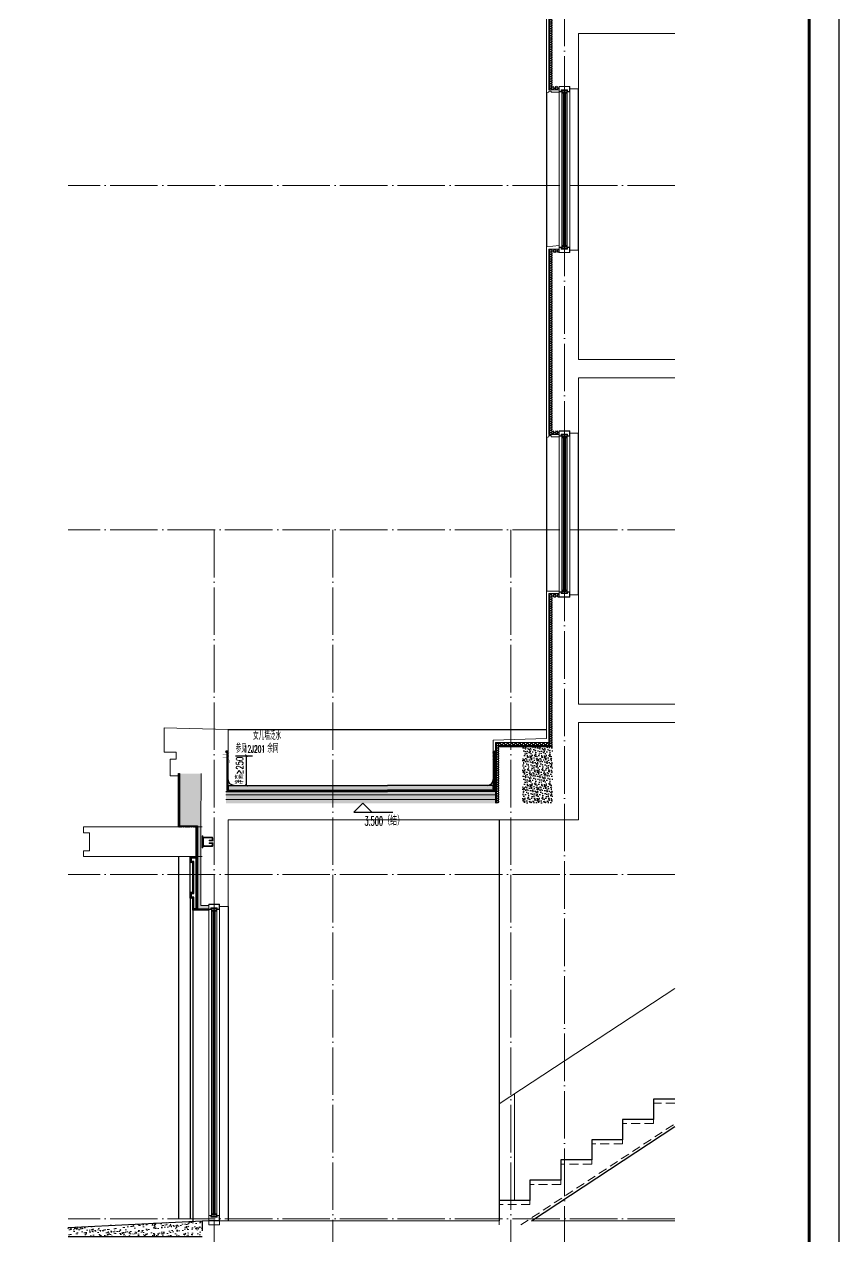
# Model space of a CAD drawing. Extents: x -518115 to 389031, y -231062 to 1628073.
# Drawn here: x 253822 to 260680, y -216555 to -206348 of the extents above; entities that cross this region are included whole.
import ezdxf
from ezdxf.xclip import XClip

# ---------------------------------------------------------------- set-up
doc = ezdxf.new("R2010")
doc.units = 0
doc.header["$LTSCALE"] = 1000
doc.header["$MEASUREMENT"] = 0
doc.header["$XCLIPFRAME"] = 0
for name, pattern in [('DASH', [0.35, 0.25, -0.1]), ('DOTE', [2.42, 2, -0.2, 0.02, -0.2]), ('HIDDEN', [0.375, 0.25, -0.125])]:
    doc.linetypes.add(name, pattern=pattern)
for name, color, linetype in [('3-剖面填充（细）', 250, 'Continuous'), ('3-屋面构造层', 157, 'Continuous'), ('DIM_ELEV', 3, 'Continuous'), ('DIM_IDEN', 67, 'Continuous'), ('PUB_TEXT', 4, 'Continuous'), ('SURFACE', 6, 'Continuous'), ('图框', 140, 'Continuous'), ('看线', 251, 'Continuous'), ('立面', 73, 'Continuous'), ('立面-看线', 251, 'Continuous')]:
    doc.layers.add(name, color=color, linetype=linetype)
for name, color, linetype, lineweight in [('DOTE', 19, 'DOTE', 9), ('PUB_HATCH', 8, 'Continuous', 9), ('S_WINDOW', 144, 'Continuous', 15), ('STAIR', 2, 'Continuous', 18), ('WALL', 9, 'Continuous', 40), ('内粉刷', 37, 'Continuous', 9), ('填充', 251, 'Continuous', 5), ('栏杆', 163, 'Continuous', 5), ('立面-普通轮廓', 7, 'Continuous', 18), ('立面-栏杆', 105, 'Continuous', 15), ('细细', 250, 'Continuous', 0)]:
    doc.layers.add(name, color=color, linetype=linetype, lineweight=lineweight)
doc.layers.add('yichutu', color=7, linetype='Continuous', true_color=0xffffff, plot=False)
doc.styles.add('_TCH_DIM', font='SIMPLEX.shx', dxfattribs={"width": 0.7, "bigfont": 'GBCBIG.shx'})
doc.styles.add('_TCH_DIM_T3', font='SIMPLEX.shx', dxfattribs={"width": 0.494118, "bigfont": 'GBCBIG.shx'})
doc.dimstyles.new('_TCH_ARCH&&20', dxfattribs={"dimtxt": 59.5, "dimasz": 20, "dimexe": 50, "dimexo": 60, "dimgap": 25.25, "dimtad": 1, "dimdec": 0, "dimzin": 0, "dimdsep": 46, "dimtxsty": '_TCH_DIM_T3', "dimblk": 'ARCHTICK', "dimcen": 0.09, "dimclrt": 7, "dimazin": 2, "dimtfac": 1, "dimtdec": 0, "dimtix": 1, "dimtmove": 2, "dimatfit": 3, "dimfxl": 1, "dimtolj": 1, "dimtzin": 0, "dimarcsym": 0})
pattern_1 = [(315, (-749044.146, -743268.739), (-1.767766953, -1.767766953), []), (315, (-749042.9675, -743268.739), (-1.767766953, -1.767766953), [])]
pattern_2 = [(315, (-749044.1448, -745972.1746), (-1.767766953, -1.767766953), []), (315, (-749042.9663, -745972.1746), (-1.767766953, -1.767766953), [])]
pattern_3 = [(315, (-218910.2607, -140541.0897), (-1.767766953, -1.767766953), []), (315, (-218909.0822, -140541.0897), (-1.767766953, -1.767766953), [])]
pattern_4 = [(315, (-218910.2607, -141979.3279), (-1.767766953, -1.767766953), []), (315, (-218909.0822, -141979.3279), (-1.767766953, -1.767766953), [])]

# ---------------------------------------------------------------- blocks, each defined once
blk = doc.blocks.new('GFDDDDRG')
at = {"layer": '图框'}
blk.add_lwpolyline([(923310, -107437), (923310, -159999), (893610, -159999), (893610, -107437)], close=True, dxfattribs=at)
blk.add_lwpolyline([(923310, -107437), (923310, -159999), (893610, -159999), (893610, -107437)], close=True, dxfattribs=at)
at = {"layer": '图框', "const_width": 50}
blk.add_lwpolyline([(894110, -159499), (922810, -159499), (922810, -108687), (894110, -108687)], close=True, dxfattribs=at)
blk = doc.blocks.new('yct-1051-594-26275-14850-25-1002.0')
at = {"layer": 'yichutu', "color": 7, "true_color": 0xffffff}
blk.add_lwpolyline([(0, 0), (0, 14850), (26275, 14850), (26275, 0)], close=True, dxfattribs=at)
blk = doc.blocks.new('A$C657A2A31')
at = {"layer": '栏杆', "color": 5}
for p, q in [((0, 0), (6, 0)), ((0, -100), (0, 0)), ((6, 0), (6, -100)), ((6, -100), (0, -100)), ((84, -10), (12, -10)), ((12, -22), (12, -78)), ((84, -90), (12, -90)), ((77, -16), (18, -16)), ((77, -84), (18, -84)), ((60, -36), (60, -42)), ((80, -36), (60, -36)), ((87, -42), (60, -42)), ((60, -59), (60, -65)), ((87, -59), (60, -59)), ((80, -65), (60, -65)), ((83, -33), (83, -22)), ((83, -68), (83, -78)), ((90, -16), (90, -39)), ((90, -84), (90, -62))]:
    blk.add_line(p, q, dxfattribs=at)
for centre, radius, start, end in [((12, -16), 6, 90, 180), ((12, -84), 6, 180, 270), ((18, -22), 6, 90, 180), ((18, -78), 6, 180, 270), ((77, -22), 6, 0, 90), ((77, -78), 6, 270, 0), ((80, -33), 3, 270, 0), ((80, -68), 3, 0, 90), ((84, -16), 6, 0, 90), ((84, -84), 6, 270, 0), ((87, -39), 3, 270, 0), ((87, -62), 3, 0, 90)]:
    blk.add_arc(centre, radius, start, end, dxfattribs=at)
blk = doc.blocks.new('zrszerf')
at = {"layer": '细细'}
h = blk.add_hatch(dxfattribs=at)
h.set_pattern_fill('金属', color=256, style=0)
h.set_pattern_definition(pattern_3)
h.paths.add_polyline_path([(257695, 608543), (257715, 608543), (257715, 608557), (257765, 608557), (257765, 608543), (257785, 608543), (257785, 608588), (257695, 608588)])
h.paths.add_polyline_path([(257713, 608559), (257713, 608545), (257697, 608545), (257697, 608586), (257783, 608586), (257783, 608545), (257767, 608545), (257767, 608559)], flags=16)
h = blk.add_hatch(dxfattribs=at)
h.set_pattern_fill('金属', color=256, style=0)
h.set_pattern_definition(pattern_3)
h.paths.add_polyline_path([(257762, 608555), (257762, 608530), (257750, 608530), (257750, 608540), (257729, 608540), (257729, 608530), (257717, 608530), (257717, 608555)])
h.paths.add_polyline_path([(257719, 608553), (257719, 608532), (257727, 608532), (257727, 608542), (257752, 608542), (257752, 608532), (257760, 608532), (257760, 608553)], flags=16)
h = blk.add_hatch(color=256, dxfattribs=at)
edge = h.paths.add_edge_path()
edge.add_line((257735, 608540), (257735, 608528))
edge.add_arc((257740, 608520), 9.44, 61.5175, 118.4825, ccw=False)
edge.add_line((257744, 608528), (257744, 608540))
edge.add_arc((257740, 608548), 9.44, 241.5175, 298.4825, ccw=False)
h = blk.add_hatch(dxfattribs=at)
h.set_pattern_fill('金属', color=256, style=0)
h.set_pattern_definition(pattern_4)
h.paths.add_polyline_path([(257695, 607233), (257715, 607233), (257715, 607220), (257765, 607220), (257765, 607233), (257785, 607233), (257785, 607188), (257695, 607188)])
h.paths.add_polyline_path([(257713, 607218), (257713, 607231), (257697, 607231), (257697, 607190), (257783, 607190), (257783, 607231), (257767, 607231), (257767, 607218)], flags=16)
h = blk.add_hatch(dxfattribs=at)
h.set_pattern_fill('金属', color=256, style=0)
h.set_pattern_definition(pattern_4)
h.paths.add_polyline_path([(257762, 607222), (257762, 607247), (257750, 607247), (257750, 607237), (257729, 607237), (257729, 607247), (257717, 607247), (257717, 607222)])
h.paths.add_polyline_path([(257719, 607224), (257719, 607245), (257727, 607245), (257727, 607235), (257752, 607235), (257752, 607245), (257760, 607245), (257760, 607224)], flags=16)
h = blk.add_hatch(color=256, dxfattribs=at)
edge = h.paths.add_edge_path()
edge.add_line((257735, 607237), (257735, 607249))
edge.add_arc((257740, 607257), 9.44, 241.5175, 298.4825)
edge.add_line((257744, 607249), (257744, 607237))
edge.add_arc((257740, 607229), 9.44, 61.5175, 118.4825)
at = {"layer": 'S_WINDOW'}
for p, q in [((257695, 607233), (257695, 608543)), ((257717, 607247), (257717, 608530)), ((257762, 607247), (257762, 608530)), ((257785, 607233), (257785, 608543))]:
    blk.add_line(p, q, dxfattribs=at)
for points in [[(257785, 608588), (257785, 608543), (257765, 608543), (257765, 608557), (257715, 608557), (257715, 608543), (257695, 608543), (257695, 608588)], [(257783, 608586), (257783, 608545), (257767, 608545), (257767, 608559), (257713, 608559), (257713, 608545), (257697, 608545), (257697, 608586)], [(257762, 608555), (257762, 608530), (257750, 608530), (257750, 608540), (257729, 608540), (257729, 608530), (257717, 608530), (257717, 608555)], [(257760, 608553), (257760, 608532), (257752, 608532), (257752, 608542), (257727, 608542), (257727, 608532), (257719, 608532), (257719, 608553)], [(257785, 607188), (257785, 607233), (257765, 607233), (257765, 607220), (257715, 607220), (257715, 607233), (257695, 607233), (257695, 607188)], [(257783, 607190), (257783, 607231), (257767, 607231), (257767, 607218), (257713, 607218), (257713, 607231), (257697, 607231), (257697, 607190)], [(257762, 607222), (257762, 607247), (257750, 607247), (257750, 607237), (257729, 607237), (257729, 607247), (257717, 607247), (257717, 607222)], [(257760, 607224), (257760, 607245), (257752, 607245), (257752, 607235), (257727, 607235), (257727, 607245), (257719, 607245), (257719, 607224)]]:
    blk.add_lwpolyline(points, close=True, dxfattribs=at)
at = {"layer": '细细'}
for points in [[(257729, 608530), (257729, 607247)], [(257735, 607249), (257735, 608540)], [(257744, 607249), (257744, 608540)], [(257750, 608530), (257750, 607247)]]:
    blk.add_lwpolyline(points, dxfattribs=at)
for points in [[(257735, 608540), (257735, 608528, -0.253805), (257744, 608528), (257744, 608540, -0.253805)], [(257735, 607237), (257735, 607249, 0.253805), (257744, 607249), (257744, 607237, 0.253805)]]:
    blk.add_lwpolyline(points, format="xyb", close=True, dxfattribs=at)
blk = doc.blocks.new('FGHFG4334GDFGDFFGGGGGGDFG4G')
at = {"layer": 'SURFACE', "const_width": 2.25}
for points in [[(47, 0), (0, 0)], [(47, -28), (0, -28)]]:
    blk.add_lwpolyline(points, dxfattribs=at)
at = {"layer": 'SURFACE', "const_width": 1.5}
blk.add_lwpolyline([(47, 17, -1), (47, 5), (47, -7, -1), (47, -19), (47, -37), (53, -48), (53, -73)], format="xyb", dxfattribs=at)
blk = doc.blocks.new('FGDGDGD')
at = {"layer": '3-屋面构造层'}
h = blk.add_hatch(dxfattribs=at)
h.set_pattern_fill('隔热材料01', color=256, scale=7.692308, style=0)
h.set_pattern_definition([(270, (9.5186, 433.228), (3.846153863, -7e-16), [0.385980771, -3.460173092]), (270, (6.637, 433.228), (3.846153863, -7e-16), [0.385980771, -3.460173092]), (90, (8.5996, 430.618), (-3.846153863, 2e-16), [0.385980771, -3.460173092]), (90, (7.556, 430.618), (-3.846153863, 2e-16), [0.385980771, -3.460173092]), (180, (10.002, 430), (-5e-16, -3.846153863), [3.848019248, 0.001865385]), (135, (8.9282, 430.193), (2e-16, 3.846144175), [0.328307694, -5.110980792]), (116.56505, (12.5422, 430.4251), (8.6793e-06, 3.8461487416), [0.215769232, -8.384500037]), (116.56505, (8.696, 430.4251), (8.6793e-06, 3.8461487416), [0.215769232, -8.384500037]), (153.43495, (13.1603, 430), (-8.679e-06, 3.846148742), [0.431538463, -8.168730805]), (153.43495, (9.3142, 430), (-8.679e-06, 3.846148742), [0.431538463, -8.168730805]), (63.43495, (12.4457, 431.0041), (-8.6793e-06, 3.8461487416), [2.054923086, -6.545346183]), (63.43495, (8.5996, 431.0041), (-8.6793e-06, 3.8461487416), [2.054923086, -6.545346183]), (116.56505, (13.3647, 433.228), (8.6793e-06, 3.8461487416), [0.215769232, -8.384500037]), (116.56505, (9.5186, 433.228), (8.6793e-06, 3.8461487416), [0.215769232, -8.384500037]), (135, (9.422, 433.421), (2e-16, 3.846144175), [0.328307694, -5.110980792]), (153.43495, (13.036, 433.6532), (-8.679e-06, 3.846148742), [0.431538463, -8.168730805]), (153.43495, (9.19, 433.6532), (-8.679e-06, 3.846148742), [0.431538463, -8.168730805]), (45, (6.7336, 433.421), (2e-16, 3.846144175), [0.328307694, -5.110980792]), (63.43495, (10.4833, 433.228), (-8.6793e-06, 3.8461487416), [0.215769232, -8.384500037]), (63.43495, (6.6371, 433.228), (-8.6793e-06, 3.8461487416), [0.215769232, -8.384500037]), (26.56505, (10.812, 433.6532), (8.679e-06, 3.846148742), [0.431538463, -8.168730805]), (26.56505, (6.9658, 433.6532), (8.679e-06, 3.846148742), [0.431538463, -8.168730805]), (116.56505, (11.4023, 431.0041), (8.6793e-06, 3.8461487416), [2.054923086, -6.545346183]), (116.56505, (7.5561, 431.0041), (8.6793e-06, 3.8461487416), [2.054923086, -6.545346183]), (45, (7.2275, 430.193), (2e-16, 3.846144175), [0.328307694, -5.110980792]), (63.43495, (11.3058, 430.4251), (-8.6793e-06, 3.8461487416), [0.215769232, -8.384500037]), (63.43495, (7.4596, 430.4251), (-8.6793e-06, 3.8461487416), [0.215769232, -8.384500037]), (26.56505, (10.6877, 430), (8.679e-06, 3.846148742), [0.431538463, -8.168730805]), (26.56505, (6.8415, 430), (8.679e-06, 3.846148742), [0.431538463, -8.168730805])])
edge = h.paths.add_edge_path()
edge.add_arc((682181, 585366), 9.23, 450, 540, ccw=False)
edge.add_line((682181, 585375), (682192, 585375))
edge.add_line((682192, 585375), (682192, 585366))
edge.add_line((682192, 585366), (682172, 585366))
h = blk.add_hatch(dxfattribs=at)
h.set_pattern_fill('混凝土', color=256, scale=5, angle=-1.1458, style=0)
h.set_pattern_definition([(48.854237, (-82751.966, -43707.863), (35.7930991, -3.8540962), [3.75, -41.25]), (353.854237, (-82751.966, -43707.863), (-6.1841378, 37.7408106), [3, -33]), (99.305637, (-82748.983, -43708.185), (29.6089874, 33.886691), [3.1870095, -35.0571056]), (45.038437, (-82751.766, -43697.865), (53.1858973, -9.3413237), [5.625, -61.875]), (95.489837, (-82747.334, -43698.644), (47.6977146, 47.7616795), [4.7805144, -52.58565]), (350.038437, (-82751.766, -43697.865), (47.6976773, 47.7617167), [4.5, -49.5]), (19.854237, (-82746.817, -43700.465), (29.4368469, -20.7237073), [3.75, -41.25]), (324.854237, (-82746.817, -43700.465), (12.8883392, 36.0069862), [3, -33]), (70.305637, (-82744.364, -43702.192), (42.3251977, 15.2832459), [3.1870095, -35.0571056]), (36.3542372, (-82751.966, -43707.863), (0.9406985, 16.62920733), [0, -32.6, 0, -33.5, 0, -33.125]), (6.3542372, (-82751.966, -43707.863), (13.54517982, 19.45362572), [0, -19.1, 0, -31.85, 0, -12.625]), (326.3542372, (-82763.114, -43707.64), (26.66323482, -1.66123381), [0, -12.5, 0, -39, 0, -51.75]), (316.3542372, (-82768.113, -43707.54), (29.2535633, 4.4211788), [0, -16.25, 0, -25.9, 0, -36.75])])
h.paths.add_polyline_path([(674875, 585046), (674875, 585086), (682172, 585086), (682172, 585046)])
h = blk.add_hatch(dxfattribs=at)
h.set_pattern_fill('隔热材料03', color=256, scale=12.5, style=0)
h.set_pattern_definition([(113.578, (-500407.8114, 374696.8656), (-0.0086926214, 6.2699620763), [1.075, -0.5693125, 2.8375, -0.5693125, 1.075, -0.6825]), (66.42, (-500406.1744, 374696.8656), (2.727787851, 6.0425e-05), [1.075, -0.5693125, 2.840375, -0.5693125, 1.075, -0.6825]), (180, (-500406.1744, 374696.8656), (0, 6.25), [1.636625, -1.0910625]), (180, (-500407.538, 374702.4906), (0, 6.25), [1.636625, -1.0910625]), (90, (-500405.7427, 374697.8548), (2.72775, 2e-16), [0.52175, -5.72825]), (90, (-500407.1066, 374700.9798), (2.72775, 2e-16), [0.52175, -5.72825]), (90, (-500408.2427, 374697.8548), (2.72775, 2e-16), [0.52175, -5.72825]), (90, (-500409.6066, 374700.9798), (2.72775, 2e-16), [0.52175, -5.72825])])
edge = h.paths.add_edge_path()
edge.add_line((682178, 585086), (682178, 585050))
edge.add_arc((682172, 585050), 6.25, 270, 360, ccw=False)
edge.add_line((682172, 585044), (682172, 585086))
edge.add_line((682172, 585086), (682178, 585086))
h = blk.add_hatch(dxfattribs=at)
h.set_pattern_fill('焦渣矿渣', color=256, scale=4, angle=-1.1458, style=0)
h.set_pattern_definition([(358.8542372, (-82751.966, -43697.863), (8.27546507, 13.69326162), [1.6, -14.4]), (298.8542372, (-82751.966, -43697.863), (15.99644496, -0.32013217), [1.6, -14.4]), (238.8542372, (-82750.366, -43697.895), (7.72097989, -14.0133938), [1.6, -14.4]), (268.8542372, (-82745.567, -43697.991), (15.83683295, -8.3183365), [2.4, -11.456]), (268.8542372, (-82743.967, -43698.023), (15.83683295, -8.3183365), [2.4, -11.456]), (268.8542372, (-82742.368, -43698.055), (15.83683295, -8.3183365), [2.4, -11.456])])
h.paths.add_polyline_path([(674875, 585006), (674875, 585036), (682192, 585036), (682192, 585006)])
h = blk.add_hatch(dxfattribs=at)
h.set_pattern_fill('加气混凝土', color=256, scale=5, style=0)
h.set_pattern_definition([(0, (-82734.266, -43726.163), (30, 60), [0, -60]), (0, (-82769.366, -43734.263), (30, 60), [0, -60]), (0, (-82749.866, -43734.863), (30, 60), [0, -60]), (0, (-82728.566, -43717.163), (30, 60), [0, -60]), (0, (-82753.466, -43737.863), (30, 60), [0, -60]), (0, (-82722.566, -43679.363), (30, 60), [0, -60]), (0, (-82740.866, -43684.163), (30, 60), [0, -60]), (0, (-82731.266, -43691.663), (30, 60), [0, -60]), (0, (-82780.166, -43692.863), (30, 60), [0, -60]), (0, (-82750.766, -43695.563), (30, 60), [0, -60]), (0, (-82762.166, -43710.863), (30, 60), [0, -60]), (0, (-82761.566, -43733.363), (30, 60), [0, -60]), (0, (-82739.066, -43735.763), (30, 60), [0, -60]), (0, (-82722.566, -43709.363), (30, 60), [0, -60]), (0, (-82778.666, -43718.663), (30, 60), [0, -60]), (0, (-82773.566, -43708.463), (30, 60), [0, -60]), (0, (-82750.166, -43712.663), (30, 60), [0, -60]), (0, (-82758.566, -43721.363), (30, 60), [0, -60]), (0, (-82763.366, -43701.563), (30, 60), [0, -60]), (0, (-82755.866, -43679.063), (30, 60), [0, -60]), (0, (-82776.266, -43731.263), (30, 60), [0, -60]), (0, (-82743.266, -43691.363), (30, 60), [0, -60]), (0, (-82771.166, -43690.463), (30, 60), [0, -60]), (0, (-82775.966, -43682.663), (30, 60), [0, -60]), (130.601294, (-82726.2516, -43698.149), (-149.999998343, 180.000000787), [2.6341554, -1103.7111]), (18.4349488, (-82730.537, -43697.006), (149.99999945, 59.99999956), [2.710524, -376.76279]), (90, (-82730.537, -43699.578), (30, 60), [2.5714284, -117.428565]), (161.565051, (-82727.966, -43700.435), (-150.000000755, 59.99999553), [2.710524, -376.76279]), (53.1301023, (-82727.966, -43700.435), (30.00000006, 59.99999997), [2.857143, -297.14285]), (135, (-82725.68, -43731.006), (-30.00000363, 59.99999594), [2.424366, -167.28126]), (45, (-82729.109, -43731.006), (29.9999998, 59.99999976), [2.424366, -167.28126]), (135, (-82727.394, -43732.72), (-30.00000363, 59.99999594), [2.424366, -167.28126]), (45, (-82727.394, -43732.72), (29.9999998, 59.99999976), [2.424366, -167.28126]), (116.565051, (-82754.537, -43690.72), (-5.2e-06, 119.9999967), [3.1943826, -63.88765]), (180, (-82755.966, -43687.863), (-30, 60), [3.4285716, -56.571425]), (63.434949, (-82760.823, -43690.72), (3e-07, 119.9999994), [3.1943826, -63.88765]), (116.565051, (-82759.394, -43693.58), (-5.2e-06, 119.9999967), [3.1943826, -63.88765]), (0, (-82759.394, -43693.58), (30, 60), [3.4285716, -56.571425]), (63.434949, (-82755.966, -43693.58), (3e-07, 119.9999994), [3.1943826, -63.88765]), (107.102728, (-82731.9658, -43711.0063), (-89.999996559, 300.000000484), [3.8861346, -1628.29025]), (143.972626, (-82733.1087, -43707.292), (-569.999992774, 419.999999525), [3.8861346, -812.202]), (180, (-82736.25, -43705.006), (-30, 60), [3.7142856, -56.28571]), (36.0273733, (-82743.1087, -43707.292), (569.999995788, 419.999995472), [3.8861346, -812.202]), (71.5650511, (-82744.252, -43710.721), (90.00000046, 299.99999948), [3.6140316, -375.85928]), (107.102728, (-82743.1087, -43714.4348), (-89.999996559, 300.000000484), [3.8861346, -1628.29025]), (143.972626, (-82739.966, -43716.7206), (-569.999992774, 419.999999525), [3.8861346, -812.202]), (0, (-82739.966, -43716.72), (30, 60), [3.7142856, -56.28571]), (36.0273733, (-82736.2516, -43716.7206), (569.999995788, 419.999995472), [3.8861346, -812.202]), (71.5650511, (-82733.109, -43714.435), (90.00000046, 299.99999948), [3.6140316, -375.85928]), (150.255118, (-82731.3944, -43683.006), (-90.000000213, 59.999999257), [2.303502, -481.43196]), (90, (-82733.394, -43684.15), (30, 60), [2.2857144, -117.714275]), (29.7448813, (-82733.3944, -43684.149), (90.000000053, 59.99999972), [2.303502, -481.43196]), (116.565051, (-82745.394, -43725.58), (-5.2e-06, 119.9999967), [3.1943826, -63.88765]), (168.690067, (-82746.823, -43722.7206), (-270.0000002, 59.999998494), [2.9137254, -608.96855]), (41.1859251, (-82751.9658, -43724.149), (749.999995456, 659.999994229), [3.0371844, -1272.5802]), (90, (-82751.966, -43727.006), (30, 60), [2.857143, -117.14285]), (138.814074, (-82749.68, -43729.0063), (-749.999986669, 660.000004204), [3.0371844, -1272.5802]), (16.6992442, (-82749.68, -43729.0063), (989.999992552, 299.999996858), [2.982945, -1249.85375]), (60.9453959, (-82746.823, -43728.149), (29.99999992, 59.999999469), [2.9416086, -1232.53395]), (109.983106, (-82770.5373, -43700.4348), (-150.000000565, 419.9999988885), [3.3442002, -1401.21975]), (155.556045, (-82771.68, -43697.292), (-390.0000014866, 179.99999626), [3.4522986, -1446.51315]), (24.4439547, (-82777.9658, -43697.292), (390.0000001945, 179.999999134), [3.4522986, -1446.51315]), (70.0168934, (-82779.1087, -43700.4348), (150.000000452, 419.999998958), [3.3442002, -1401.21975]), (109.983106, (-82777.9658, -43703.5777), (-150.000000565, 419.9999988885), [3.3442002, -1401.21975]), (160.016893, (-82774.823, -43704.7206), (-150.000000088, 59.999997267), [3.3442002, -698.93775]), (19.9831065, (-82774.823, -43704.7206), (149.999999176, 59.999999905), [3.3442002, -698.93775]), (70.0168934, (-82771.68, -43703.5777), (150.000000452, 419.999998958), [3.3442002, -1401.21975]), (122.005383, (-82748.2516, -43705.8634), (-30.000004026, 59.999996937), [2.6954232, -563.3434]), (18.4349488, (-82752.252, -43704.435), (149.99999945, 59.99999956), [2.710524, -376.76279]), (90, (-82752.252, -43707.006), (30, 60), [2.5714284, -117.428565]), (161.565051, (-82749.68, -43707.863), (-150.000000755, 59.99999553), [2.710524, -376.76279]), (54.4623222, (-82749.68, -43707.8634), (209.999999696, 299.99999955), [2.457807, -1029.82115]), (116.565051, (-82765.68, -43720.435), (-5.2e-06, 119.9999967), [3.1943826, -63.88765]), (180, (-82767.11, -43717.58), (-30, 60), [3.142857, -56.85714]), (59.0362434, (-82771.966, -43720.435), (30.000000098, 59.99999971), [3.3319728, -696.3822]), (120.963756, (-82770.2516, -43723.292), (-30.0000041, 59.999997245), [3.3319728, -696.3822]), (0, (-82770.25, -43723.29), (30, 60), [3.142857, -56.85714]), (63.434949, (-82767.11, -43723.29), (3e-07, 119.9999994), [3.1943826, -63.88765])])
h.paths.add_polyline_path([(682192, 584936), (674875, 584936), (674875, 584966), (682192, 584966)])
at = {"layer": '立面-看线'}
h = blk.add_hatch(dxfattribs=at)
h.set_pattern_fill('HONEY', color=256, scale=7)
h.set_pattern_definition([(0, (-799653.24, -415240.13), (16.66875, 9.623705), [11.1125, -22.225]), (120, (-799653.24, -415240.13), (-16.66874801, 9.62370845), [11.1125, -22.225]), (60, (-799653.24, -415240.13), (1.99e-06, 19.24741345), [-22.225, 11.1125])])
h.paths.add_polyline_path([(682192, 584966), (674875, 584966), (674875, 585006), (682192, 585006)])
at = {"layer": '3-屋面构造层'}
for p, q in [((682178, 585086), (674875, 585086)), ((682172, 585086), (682172, 585044)), ((682172, 585046), (674875, 585046)), ((682192, 585036), (674875, 585036))]:
    blk.add_line(p, q, dxfattribs=at)
at = {"layer": '3-屋面构造层', "color": 251, "linetype": 'DASH', "ltscale": 0.05, "true_color": 0x636466, "const_width": 2.5}
for points in [[(682057, 585043), (682172, 585043, 0.414214), (682179, 585050), (682179, 585366)], [(682057, 585039), (682172, 585039, 0.414214), (682183, 585050), (682183, 585366)]]:
    blk.add_lwpolyline(points, format="xyb", dxfattribs=at)
at = {"layer": '3-屋面构造层', "color": 251, "true_color": 0x636466}
for points in [[(682057, 585041), (682172, 585041, 0.414214), (682180, 585050), (682180, 585366)], [(682057, 585044), (682172, 585044, 0.414214), (682178, 585050), (682178, 585366)], [(682057, 585040), (682172, 585040, 0.414214), (682182, 585050), (682182, 585366), (682184, 585366), (682184, 585050, -0.414214), (682172, 585038), (682057, 585038)]]:
    blk.add_lwpolyline(points, format="xyb", dxfattribs=at)
at = {"layer": '3-屋面构造层', "ltscale": 0.8}
blk.add_lwpolyline([(682172, 585366, -0.414214), (682181, 585375), (682192, 585375), (682192, 585366), (682172, 585366)], format="xyb", dxfattribs=at)
at = {"layer": '3-屋面构造层', "color": 251, "linetype": 'DASH', "ltscale": 0.05, "true_color": 0x636466, "const_width": 2.5}
for points in [[(682043, 585039), (674875, 585039)], [(682057, 585043), (682043, 585039)]]:
    blk.add_lwpolyline(points, dxfattribs=at)
at = {"layer": '3-屋面构造层', "color": 251, "true_color": 0x636466}
for points in [[(682043, 585040), (674875, 585040)], [(674875, 585038), (682043, 585038)], [(682056, 585044), (682042, 585040)], [(682043, 585038), (682057, 585042)]]:
    blk.add_lwpolyline(points, dxfattribs=at)
at = {"layer": '3-屋面构造层'}
blk.add_arc((682122, 585136), 50, 270, 360, dxfattribs=at)
at = {"layer": 'PUB_HATCH', "color": 215, "true_color": 0xa953a0}
for p, q in [((682192, 585006), (674875, 585006)), ((682192, 584966), (674875, 584966))]:
    blk.add_line(p, q, dxfattribs=at)
at = {"layer": '3-屋面构造层', "color": 1, "xscale": -1}
blk.add_blockref('FGHFG4334GDFGDFFGGGGGGDFG4G', (682218, 585349), dxfattribs=at)
blk = doc.blocks.new('_ArchTick')
at = {"color": 0, "linetype": 'ByBlock', "const_width": 0.4}
blk.add_lwpolyline([(-0.5, -0.5), (0.5, 0.5)], dxfattribs=at)
blk = doc.blocks.new('*D360')
at = {"layer": 'Defpoints', "color": 0, "transparency": 16777216}
for p in [(255540, -212505), (255693, -212505), (255540, -212755)]:
    blk.add_point(p, dxfattribs=at)
at = {"layer": 'DIM_IDEN', "color": 0, "lineweight": -2, "transparency": 16777216}
for p, q in [((255600, -212505), (255743, -212505)), ((255693, -212755), (255693, -212505)), ((255600, -212755), (255743, -212755))]:
    blk.add_line(p, q, dxfattribs=at)
at = {"layer": 'DIM_IDEN', "color": 0, "lineweight": -2, "transparency": 16777216, "xscale": 20, "yscale": 20, "zscale": 20}
for p, rotation in [((255693, -212505), 90), ((255693, -212755), 270)]:
    blk.add_blockref('_ArchTick', p, dxfattribs=dict(at, rotation=rotation))
at = {"layer": 'DIM_IDEN', "color": 7, "transparency": 16777216, "insert": (255636, -212630), "char_height": 59.5, "attachment_point": 5, "rotation": 90, "style": '_TCH_DIM_T3'}
blk.add_mtext('\\A1;{\\W0.70588;净高≥250}', dxfattribs=at)
blk = doc.blocks.new('A$C40486AD2')
at = {"layer": 'PUB_TEXT', "style": '_TCH_DIM'}
for s, height, width, p in [('女儿墙泛水', 67.5, 0.7, (255, 115)), ('参见', 67.5, 0.7, (108, 8)), ('12J201', 59.5, 0.494118, (177, 8)), ('，余同', 67.5, 0.7, (328, 8))]:
    blk.add_text(s, height=height, dxfattribs=dict(at, width=width)).set_placement(p)

msp = doc.modelspace()

# ---------------------------------------------------------------- hatches: boundary and pattern name
h = msp.add_hatch()
h.set_pattern_fill('ANSI34', color=1, style=0, double=1)
h.set_pattern_definition([(45, (-1031112.582, -725905.82), (-6.73519209, 6.73519209), []), (45, (-1031110.337, -725905.82), (-6.73519209, 6.73519209), []), (45, (-1031108.092, -725905.82), (-6.73519209, 6.73519209), []), (45, (-1031105.847, -725905.82), (-6.73519209, 6.73519209), [])])
h.paths.add_polyline_path([(255270.3, -213105), (255270.3, -213805), (255375.3, -213805), (255375.3, -213795), (255280.3, -213795), (255280.3, -213095), (255130.3, -213095), (255130.3, -212655), (255120.3, -212655), (255120.3, -213105)])
at = {"layer": '3-剖面填充（细）'}
h = msp.add_hatch(dxfattribs=at)
h.set_pattern_fill('加气混凝土', color=256, scale=10)
h.set_pattern_definition([(0, (-146107.63, -124013.22), (60, 120), [0, -120]), (0, (-146177.83, -124029.42), (60, 120), [0, -120]), (0, (-146138.83, -124030.62), (60, 120), [0, -120]), (0, (-146096.23, -123995.22), (60, 120), [0, -120]), (0, (-146146.03, -124036.62), (60, 120), [0, -120]), (0, (-146084.23, -123919.62), (60, 120), [0, -120]), (0, (-146120.83, -123929.22), (60, 120), [0, -120]), (0, (-146101.63, -123944.22), (60, 120), [0, -120]), (0, (-146199.43, -123946.62), (60, 120), [0, -120]), (0, (-146140.63, -123952.02), (60, 120), [0, -120]), (0, (-146163.43, -123982.62), (60, 120), [0, -120]), (0, (-146162.23, -124027.62), (60, 120), [0, -120]), (0, (-146117.23, -124032.42), (60, 120), [0, -120]), (0, (-146084.23, -123979.62), (60, 120), [0, -120]), (0, (-146196.43, -123998.22), (60, 120), [0, -120]), (0, (-146186.23, -123977.82), (60, 120), [0, -120]), (0, (-146139.43, -123986.22), (60, 120), [0, -120]), (0, (-146156.23, -124003.62), (60, 120), [0, -120]), (0, (-146165.83, -123964.02), (60, 120), [0, -120]), (0, (-146150.83, -123919.02), (60, 120), [0, -120]), (0, (-146191.63, -124023.42), (60, 120), [0, -120]), (0, (-146125.63, -123943.62), (60, 120), [0, -120]), (0, (-146181.43, -123941.82), (60, 120), [0, -120]), (0, (-146191.03, -123926.22), (60, 120), [0, -120]), (130.601294, (-146091.6006, -123957.1926), (-299.99999669, 360.00000157), [5.26831, -2207.4222]), (18.434949, (-146100.172, -123954.907), (299.9999989, 119.9999991), [5.421048, -753.52558]), (90, (-146100.17, -123960.05), (60, 120), [5.142857, -234.85713]), (161.565051, (-146095.03, -123961.764), (-300.0000015, 119.99999105), [5.421048, -753.52558]), (53.130102, (-146095.03, -123961.764), (60.0000001, 120), [5.714286, -594.2857]), (135, (-146090.458, -124022.907), (-60.0000073, 119.999992), [4.848732, -334.56252]), (45, (-146097.315, -124022.907), (59.9999996, 119.9999995), [4.848732, -334.56252]), (135, (-146093.886, -124026.335), (-60.0000073, 119.999992), [4.848732, -334.56252]), (45, (-146093.886, -124026.335), (59.9999996, 119.9999995), [4.848732, -334.56252]), (116.56505, (-146148.17, -123942.34), (-1e-05, 239.999993), [6.388765, -127.7753]), (180, (-146151.03, -123936.62), (-60, 120), [6.857143, -113.14285]), (63.43495, (-146160.74, -123942.34), (5e-07, 240), [6.388765, -127.7753]), (116.56505, (-146157.89, -123948.05), (-1e-05, 239.999993), [6.388765, -127.7753]), (0, (-146157.89, -123948.05), (60, 120), [6.857143, -113.14285]), (63.43495, (-146151.03, -123948.05), (5e-07, 240), [6.388765, -127.7753]), (107.102728, (-146103.029, -123982.907), (-179.99999312, 600.00000097), [7.77227, -3256.5805]), (143.972626, (-146105.315, -123975.478), (-1139.99998555, 839.99999905), [7.77227, -1624.404]), (180, (-146111.6, -123970.91), (-60, 120), [7.42857, -112.57142]), (36.0273733, (-146125.315, -123975.478), (1139.99999158, 839.99999094), [7.77227, -1624.404]), (71.565051, (-146127.6, -123982.335), (180.0000009, 599.999999), [7.228063, -751.71856]), (107.102728, (-146125.315, -123989.764), (-179.99999312, 600.00000097), [7.77227, -3256.5805]), (143.972626, (-146119.029, -123994.3355), (-1139.99998555, 839.99999905), [7.77227, -1624.404]), (0, (-146119.03, -123994.34), (60, 120), [7.42857, -112.57142]), (36.0273733, (-146111.601, -123994.3355), (1139.99999158, 839.99999094), [7.77227, -1624.404]), (71.565051, (-146105.315, -123989.764), (180.0000009, 599.999999), [7.228063, -751.71856]), (150.255118, (-146101.886, -123926.907), (-180.0000004, 119.9999985), [4.607004, -962.86392]), (90, (-146105.886, -123929.19), (60, 120), [4.57143, -235.42855]), (29.7448813, (-146105.886, -123929.193), (180.0000001, 119.99999944), [4.607004, -962.86392]), (116.56505, (-146129.89, -124012.05), (-1e-05, 239.999993), [6.388765, -127.7753]), (168.690067, (-146132.743, -124006.335), (-540.0000004, 119.999997), [5.82745, -1217.9371]), (41.1859251, (-146143.029, -124009.1926), (1499.99999091, 1319.99998846), [6.07437, -2545.1604]), (90, (-146143.03, -124014.907), (60, 120), [5.714286, -234.2857]), (138.814074, (-146138.458, -124018.907), (-1499.99997334, 1320.00000841), [6.07437, -2545.1604]), (16.6992442, (-146138.458, -124018.907), (1979.9999851, 599.999993716), [5.96589, -2499.7075]), (60.9453959, (-146132.7435, -124017.1926), (59.99999984, 119.99999894), [5.883217, -2465.0679]), (109.983106, (-146180.172, -123961.764), (-300.00000113, 839.99999778), [6.6884, -2802.4395]), (155.556045, (-146182.4577, -123955.4783), (-780.000002973, 359.99999252), [6.904597, -2893.0263]), (24.4439547, (-146195.029, -123955.4783), (780.00000039, 359.99999827), [6.904597, -2893.0263]), (70.0168934, (-146197.315, -123961.764), (300.000000904, 839.999997916), [6.6884, -2802.4395]), (109.983106, (-146195.029, -123968.05), (-300.00000113, 839.99999778), [6.6884, -2802.4395]), (160.016893, (-146188.743, -123970.335), (-300.00000018, 119.99999453), [6.6884, -1397.8755]), (19.9831065, (-146188.743, -123970.335), (299.99999835, 119.9999998), [6.6884, -1397.8755]), (70.0168934, (-146182.4577, -123968.05), (300.000000904, 839.999997916), [6.6884, -2802.4395]), (122.005383, (-146135.6, -123972.621), (-60.00000805, 119.99999387), [5.390846, -1126.6868]), (18.434949, (-146143.6, -123969.764), (299.9999989, 119.9999991), [5.421048, -753.52558]), (90, (-146143.6, -123974.907), (60, 120), [5.142857, -234.85713]), (161.565051, (-146138.458, -123976.621), (-300.0000015, 119.99999105), [5.421048, -753.52558]), (54.4623222, (-146138.458, -123976.621), (419.99999939, 599.9999991), [4.915614, -2059.6423]), (116.56505, (-146170.46, -124001.76), (-1e-05, 239.999993), [6.388765, -127.7753]), (180, (-146173.31, -123996.05), (-60, 120), [6.285714, -113.71428]), (59.0362434, (-146183.029, -124001.764), (60.0000002, 119.99999942), [6.663946, -1392.7644]), (120.963756, (-146179.601, -124007.478), (-60.0000082, 119.9999945), [6.663946, -1392.7644]), (0, (-146179.6, -124007.48), (60, 120), [6.285714, -113.71428]), (63.43495, (-146173.31, -124007.48), (5e-07, 240), [6.388765, -127.7753])])
h.paths.add_polyline_path([(258270.3, -212425), (258020.3, -212425), (258020.3, -212905), (258270.3, -212905)])
at = {"layer": '填充'}
h = msp.add_hatch(dxfattribs=at)
h.set_pattern_fill('AR-CONC', color=256, scale=50, style=0)
h.set_pattern_definition([(50, (-14332277.7, -5572312.756), (91.0923345, -7.96954277), [9.525, -104.775]), (355, (-14332277.7, -5572312.76), (-17.621413, 95.52832144), [7.62, -83.82]), (100.451, (-14332270.11, -5572313.42), (73.47125083, 87.5583439), [8.095, -89.045]), (46.1842, (-14332277.7, -5572287.36), (135.53952045, -21.021164), [14.2875, -157.1625]), (96.6356, (-14332266.4, -5572289.11), (118.7021172, 123.712778), [12.1425, -133.5675]), (351.184, (-14332277.7, -5572287.36), (118.7023029, 123.7125589), [11.43, -125.73]), (21, (-14332265, -5572293.706), (75.8074399, -51.13275926), [9.525, -104.775]), (326, (-14332265, -5572293.71), (30.9010142, 92.09398306), [7.62, -83.82]), (71.4514, (-14332258.68, -5572297.97), (106.7082454, 40.96142886), [8.095, -89.045]), (37.5, (-14332277.7, -5572312.756), (1.544301625, 42.277519437), [0, -82.804, 0, -85.09, 0, -84.1375]), (7.5, (-14332277.7, -5572312.756), (33.40983126, 50.09028741), [0, -48.514, 0, -80.899, 0, -32.0675]), (327.5, (-14332306.02, -5572312.756), (67.79529758, -2.864372), [0, -31.75, 0, -99.06, 0, -131.445]), (317.5, (-14332318.72, -5572312.756), (74.0645907, 12.71324552), [0, -41.275, 0, -65.786, 0, -93.345])])
h.paths.add_polyline_path([(254193.3, -216476.4), (254193.3, -216554.7), (255320.3, -216554.7), (255320.3, -216420.2)])
at = {"layer": '立面'}
h = msp.add_hatch(dxfattribs=at)
h.set_pattern_fill('ANSI31', color=251, scale=2)
h.set_pattern_definition([(45, (-530163.6334, -603006.0067), (-2.24506403, 2.24506403), [])])
h.paths.add_polyline_path([(255270.2, -213355), (255270.4, -213805), (255240.4, -213805.1), (255240.4, -213704.7), (255220.4, -213704.7), (255220.4, -213654.7), (255240.4, -213654.7), (255240.5, -213404.9), (255220.3, -213404.7), (255220.3, -213355)])
h.paths.add_polyline_path([(255250.5, -213395), (255230.3, -213394.8), (255230.3, -213365), (255270.3, -213365), (255270.3, -213795), (255250.4, -213795), (255250.5, -213694.7), (255230.4, -213694.7), (255230.4, -213664.7), (255250.4, -213664.7)], flags=16)
at = {"layer": '立面-看线'}
h = msp.add_hatch(dxfattribs=at)
h.set_pattern_fill('HONEY', color=256, scale=7)
h.set_pattern_definition([(0, (-552782.956, -591716.951), (16.66875, 9.623705), [11.1125, -22.225]), (120, (-552782.956, -591716.951), (-16.66874801, 9.62370845), [11.1125, -22.225]), (60, (-552782.956, -591716.951), (1.99e-06, 19.24741345), [-22.225, 11.1125])])
h.paths.add_polyline_path([(258240.3, -206270), (258270.3, -206270), (258270.3, -206870), (258325.3, -206870), (258325.3, -206900), (258240.3, -206900)])
h = msp.add_hatch(dxfattribs=at)
h.set_pattern_fill('HONEY', color=256, scale=7)
h.set_pattern_definition([(0, (-552782.979, -594616.953), (16.66875, 9.623705), [11.1125, -22.225]), (120, (-552782.979, -594616.953), (-16.66874801, 9.62370845), [11.1125, -22.225]), (60, (-552782.979, -594616.953), (1.99e-06, 19.24741345), [-22.225, 11.1125])])
h.paths.add_polyline_path([(258240.3, -209170), (258270.3, -209170), (258270.3, -208270), (258325.3, -208270), (258325.3, -208240), (258240.3, -208240)])
h = msp.add_hatch(dxfattribs=at)
h.set_pattern_fill('HONEY', color=256, scale=7)
h.set_pattern_definition([(0, (-552782.956, -594616.951), (16.66875, 9.623705), [11.1125, -22.225]), (120, (-552782.956, -594616.951), (-16.66874801, 9.62370845), [11.1125, -22.225]), (60, (-552782.956, -594616.951), (1.99e-06, 19.24741345), [-22.225, 11.1125])])
h.paths.add_polyline_path([(258240.3, -209170), (258270.3, -209170), (258270.3, -209770), (258325.3, -209770), (258325.3, -209800), (258240.3, -209800)])
h = msp.add_hatch(dxfattribs=at)
h.set_pattern_fill('HONEY', color=256, scale=7)
h.set_pattern_definition([(0, (-552782.979, -597501.972), (16.66875, 9.623705), [11.1125, -22.225]), (120, (-552782.979, -597501.972), (-16.66874801, 9.62370845), [11.1125, -22.225]), (60, (-552782.979, -597501.972), (1.99e-06, 19.24741345), [-22.225, 11.1125])])
h.paths.add_polyline_path([(258240.3, -212055), (258270.3, -212055), (258270.3, -211170), (258325.3, -211170), (258325.3, -211140), (258240.3, -211140)])
h = msp.add_hatch(dxfattribs=at)
h.set_pattern_fill('HONEY', color=256, scale=7)
h.set_pattern_definition([(0, (-552782.956, -597501.97), (16.66875, 9.623705), [11.1125, -22.225]), (120, (-552782.956, -597501.97), (-16.66874801, 9.62370845), [11.1125, -22.225]), (60, (-552782.956, -597501.97), (1.99e-06, 19.24741345), [-22.225, 11.1125])])
h.paths.add_polyline_path([(258240.3, -212425), (258270.3, -212425), (258270.3, -212055), (258240.3, -212055)])
h = msp.add_hatch(dxfattribs=at)
h.set_pattern_fill('HONEY', color=256, scale=7)
h.set_pattern_definition([(0, (-553232.948, -597501.967), (16.66875, 9.623705), [11.1125, -22.225]), (120, (-553232.948, -597501.967), (-16.66874801, 9.62370845), [11.1125, -22.225]), (60, (-553232.948, -597501.967), (1.99e-06, 19.24741345), [-22.225, 11.1125])])
h.paths.add_polyline_path([(257820.3, -212395), (257790.3, -212395), (257790.3, -212905), (257820.3, -212905)])
h = msp.add_hatch(dxfattribs=at)
h.set_pattern_fill('HONEY', color=256, scale=7)
h.set_pattern_definition([(0, (-552812.977, -597021.924), (16.66875, 9.623705), [11.1125, -22.225]), (120, (-552812.977, -597021.924), (-16.66874801, 9.62370845), [11.1125, -22.225]), (60, (-552812.977, -597021.924), (1.99e-06, 19.24741345), [-22.225, 11.1125])])
h.paths.add_polyline_path([(258240.3, -212395), (257820.3, -212395), (257820.3, -212425), (258240.3, -212425)])
h = msp.add_hatch(dxfattribs=at)
h.set_pattern_fill('HONEY', color=256, scale=7)
h.set_pattern_definition([(0, (-1031112.582, -725905.82), (16.66875, 9.623705), [11.1125, -22.225]), (120, (-1031112.582, -725905.82), (-16.66874801, 9.62370845), [11.1125, -22.225]), (60, (-1031112.582, -725905.82), (1.99e-06, 19.24741345), [-22.225, 11.1125])])
h.paths.add_polyline_path([(255310.7, -212655.1), (255130.3, -212655), (255130.5, -213095), (255280.1, -213095), (255279.8, -213795), (255374.7, -213795), (255375.3, -213765), (255310.3, -213765), (255309.8, -213115), (255310.3, -213115.1)])
at = {"layer": '细细'}
h = msp.add_hatch(dxfattribs=at)
h.set_pattern_fill('金属', color=256, style=0)
h.set_pattern_definition(pattern_1)
h.paths.add_polyline_path([(255465.3, -213800), (255445.3, -213800), (255445.3, -213786.5), (255395.3, -213786.5), (255395.3, -213800), (255375.3, -213800), (255375.3, -213755), (255465.3, -213755)])
h.paths.add_polyline_path([(255447.3, -213784.5), (255447.3, -213798), (255463.3, -213798), (255463.3, -213757), (255377.3, -213757), (255377.3, -213798), (255393.3, -213798), (255393.3, -213784.5)], flags=16)
h = msp.add_hatch(dxfattribs=at)
h.set_pattern_fill('金属', color=256, style=0)
h.set_pattern_definition(pattern_1)
h.paths.add_polyline_path([(255397.8, -213788.5), (255397.8, -213813.5), (255409.8, -213813.5), (255409.8, -213803.5), (255430.8, -213803.5), (255430.8, -213813.5), (255442.8, -213813.5), (255442.8, -213788.5)])
h.paths.add_polyline_path([(255440.8, -213790.5), (255440.8, -213811.5), (255432.8, -213811.5), (255432.8, -213801.5), (255407.8, -213801.5), (255407.8, -213811.5), (255399.8, -213811.5), (255399.8, -213790.5)], flags=16)
h = msp.add_hatch(color=256, dxfattribs=at)
edge = h.paths.add_edge_path()
edge.add_line((255424.8, -213803.5), (255424.8, -213815.5))
edge.add_arc((255420.3, -213823.8), 9.44, 61.51755, 118.48245)
edge.add_line((255415.8, -213815.5), (255415.8, -213803.5))
edge.add_arc((255420.3, -213795.2), 9.44, 241.51755, 298.48245)
h = msp.add_hatch(dxfattribs=at)
h.set_pattern_fill('金属', color=256, style=0)
h.set_pattern_definition(pattern_2)
h.paths.add_polyline_path([(255465.3, -216375.2), (255445.3, -216375.2), (255445.3, -216388.7), (255395.3, -216388.7), (255395.3, -216375.2), (255375.3, -216375.2), (255375.3, -216420.2), (255465.3, -216420.2)])
h.paths.add_polyline_path([(255447.3, -216390.7), (255447.3, -216377.2), (255463.3, -216377.2), (255463.3, -216418.2), (255377.3, -216418.2), (255377.3, -216377.2), (255393.3, -216377.2), (255393.3, -216390.7)], flags=16)
h = msp.add_hatch(dxfattribs=at)
h.set_pattern_fill('金属', color=256, style=0)
h.set_pattern_definition(pattern_2)
h.paths.add_polyline_path([(255397.8, -216386.7), (255397.8, -216361.7), (255409.8, -216361.7), (255409.8, -216371.7), (255430.8, -216371.7), (255430.8, -216361.7), (255442.8, -216361.7), (255442.8, -216386.7)])
h.paths.add_polyline_path([(255440.8, -216384.7), (255440.8, -216363.7), (255432.8, -216363.7), (255432.8, -216373.7), (255407.8, -216373.7), (255407.8, -216363.7), (255399.8, -216363.7), (255399.8, -216384.7)], flags=16)
h = msp.add_hatch(color=256, dxfattribs=at)
edge = h.paths.add_edge_path()
edge.add_line((255424.8, -216371.7), (255424.8, -216359.7))
edge.add_arc((255420.3, -216351.4), 9.44, 241.51755, 298.48245, ccw=False)
edge.add_line((255415.8, -216359.7), (255415.8, -216371.7))
edge.add_arc((255420.3, -216380), 9.44, 61.51755, 118.48245, ccw=False)

# ---------------------------------------------------------------- linework, layer by layer
at = {"color": 1}
msp.add_lwpolyline([(255130.3, -212655), (255130.3, -213095), (255280.3, -213095), (255280.3, -213795), (255375.3, -213795), (255375.3, -213805), (255270.3, -213805), (255270.3, -213105), (255120.3, -213105), (255120.3, -212655), (255130.3, -212655)], dxfattribs=at)
at = {"layer": 'DIM_ELEV', "color": 3}
for p, q in [((256672.8, -212905), (256597.8, -212980)), ((256672.8, -212905), (256747.8, -212980)), ((256597.8, -212980), (256925.8, -212980))]:
    msp.add_line(p, q, dxfattribs=at)
at = {"layer": 'DOTE', "linetype": 'DOTE', "ltscale": 0.2}
for p, q in [((258370.3, -197905), (258370.3, -217505)), ((259300.5, -207705), (254193.3, -207705)), ((259300.5, -207705), (254193.3, -207705)), ((259300.5, -210605), (254193.3, -210605)), ((255420.3, -210605), (255420.3, -217505)), ((256420.3, -210605), (256420.3, -217505)), ((257920.3, -210605), (257920.3, -217505)), ((259300.5, -213505), (254193.3, -213505)), ((259300.5, -216405), (254193.3, -216405))]:
    msp.add_line(p, q, dxfattribs=at)
at = {"layer": 'PUB_HATCH', "color": 215, "true_color": 0xa953a0}
for points in [[(258325.3, -205340), (258240.3, -205340), (258240.3, -206900), (258325.3, -206900)], [(258325.3, -208240), (258240.3, -208240), (258240.3, -209800), (258325.3, -209800)], [(258325.3, -211140), (258240.3, -211140), (258240.3, -212395)], [(258240.3, -212395), (257790.3, -212395), (257790.3, -212905)], [(255310.7, -212655), (255310.3, -213115), (255310.3, -213115), (255310.3, -213765), (255375.3, -213765)]]:
    msp.add_lwpolyline(points, dxfattribs=at)
at = {"layer": 'S_WINDOW'}
for p, q in [((255375.3, -216375.2), (255375.3, -213800)), ((255397.8, -216361.7), (255397.8, -213813.5)), ((255442.8, -216361.7), (255442.8, -213813.5)), ((255465.3, -216375.2), (255465.3, -213800))]:
    msp.add_line(p, q, dxfattribs=at)
for points in [[(255375.3, -213755), (255375.3, -213800), (255395.3, -213800), (255395.3, -213786.5), (255445.3, -213786.5), (255445.3, -213800), (255465.3, -213800), (255465.3, -213755)], [(255377.3, -213757), (255377.3, -213798), (255393.3, -213798), (255393.3, -213784.5), (255447.3, -213784.5), (255447.3, -213798), (255463.3, -213798), (255463.3, -213757)], [(255397.8, -213788.5), (255397.8, -213813.5), (255409.8, -213813.5), (255409.8, -213803.5), (255430.8, -213803.5), (255430.8, -213813.5), (255442.8, -213813.5), (255442.8, -213788.5)], [(255399.8, -213790.5), (255399.8, -213811.5), (255407.8, -213811.5), (255407.8, -213801.5), (255432.8, -213801.5), (255432.8, -213811.5), (255440.8, -213811.5), (255440.8, -213790.5)], [(255375.3, -216420.2), (255375.3, -216375.2), (255395.3, -216375.2), (255395.3, -216388.7), (255445.3, -216388.7), (255445.3, -216375.2), (255465.3, -216375.2), (255465.3, -216420.2)], [(255377.3, -216418.2), (255377.3, -216377.2), (255393.3, -216377.2), (255393.3, -216390.7), (255447.3, -216390.7), (255447.3, -216377.2), (255463.3, -216377.2), (255463.3, -216418.2)], [(255397.8, -216386.7), (255397.8, -216361.7), (255409.8, -216361.7), (255409.8, -216371.7), (255430.8, -216371.7), (255430.8, -216361.7), (255442.8, -216361.7), (255442.8, -216386.7)], [(255399.8, -216384.7), (255399.8, -216363.7), (255407.8, -216363.7), (255407.8, -216373.7), (255432.8, -216373.7), (255432.8, -216363.7), (255440.8, -216363.7), (255440.8, -216384.7)], [(255375.2, -216420.2), (255465.3, -216420.2), (255465.3, -216455), (255375.2, -216455)]]:
    msp.add_lwpolyline(points, close=True, dxfattribs=at)
at = {"layer": 'STAIR', "linetype": 'HIDDEN', "ltscale": 0.3}
msp.add_line((258002.6, -216455), (259300.5, -215603.5), dxfattribs=at)
msp.add_lwpolyline([(259300.5, -215431.5), (259120.4, -215431.5), (259120.4, -215602.1), (258860.4, -215602.1), (258860.4, -215772.7), (258600.4, -215772.7), (258600.4, -215943.3), (258340.4, -215943.3), (258340.4, -216113.9), (258080.4, -216113.9), (258080.4, -216284.4), (257820.4, -216284.4), (257820.4, -216455)], dxfattribs=at)
at = {"layer": 'WALL'}
msp.add_line((257820.3, -212425), (258270.3, -212425), dxfattribs=at)
at = {"layer": '内粉刷'}
for p, q in [((258490.3, -206425), (259300.5, -206425)), ((259300.5, -209170), (258490.3, -209170)), ((258490.3, -209325), (259300.5, -209325)), ((259300.5, -212070), (258490.3, -212070)), ((255540.3, -212285), (255540.3, -212755)), ((258490.3, -212225), (259300.5, -212225)), ((255320.3, -216420.2), (257820.4, -216420)), ((258092.4, -216420), (259300.5, -216420))]:
    msp.add_line(p, q, dxfattribs=at)
for points in [[(258325.3, -205310), (258220.3, -205320), (258220.3, -206920)], [(258415.3, -206890), (258490.3, -206890), (258490.3, -206425)], [(258260.3, -206920), (258260.3, -206910), (258240.3, -206910), (258240.3, -206920), (258220.3, -206925), (258220.3, -206920)], [(258260.3, -206920), (258325.3, -206920)], [(258325.3, -208210), (258220.3, -208220), (258220.3, -209820)], [(258415.3, -208250), (258490.3, -208250), (258490.3, -209170)], [(258415.3, -209790), (258490.3, -209790), (258490.3, -209325)], [(258260.3, -209820), (258260.3, -209810), (258240.3, -209810), (258240.3, -209820), (258220.3, -209825), (258220.3, -209820)], [(258260.3, -209820), (258325.3, -209820)], [(258325.3, -211120), (258220.3, -211120), (258220.3, -212360), (257770.3, -212375), (257770.3, -212755)], [(258415.3, -211150), (258490.3, -211150), (258490.3, -212070)], [(255540.3, -212285), (255000.3, -212270), (255000.3, -212475), (255100.3, -212475), (255100.3, -212535), (255050.3, -212535), (255050.3, -212675), (255119.9, -212675)], [(255465.3, -213775), (255540.3, -213775), (255540.3, -213045), (258490.2, -213045), (258490.2, -212225)]]:
    msp.add_lwpolyline(points, dxfattribs=at)
at = {"layer": '看线'}
for p, q in [((258490.3, -208250), (258490.3, -206890)), ((258220.3, -206920), (258220.3, -208220)), ((258220.3, -209820), (258220.3, -211120)), ((258490.3, -211150), (258490.3, -209790)), ((255540.3, -212285), (258220.3, -212285)), ((255220.4, -213654.7), (255220.3, -213404.7)), ((255220.5, -213704.7), (255220.3, -216405)), ((255240.3, -213805), (255240.3, -216422.7)), ((255540.3, -213775), (255540.3, -216420))]:
    msp.add_line(p, q, dxfattribs=at)
at = {"layer": '看线', "color": 252}
for p, q in [((257820.3, -213045), (257820.4, -216249.4)), ((255120.3, -213355), (255120.3, -216405))]:
    msp.add_line(p, q, dxfattribs=at)
at = {"layer": '看线', "color": 32}
for p, q in [((258092.4, -216420), (259300.5, -215627.4)), ((254193.3, -216476.4), (255320.3, -216420.2)), ((255320.3, -216420.2), (255320.3, -216505)), ((255320.3, -216420.2), (255320.3, -216505)), ((255320.3, -216554.7), (254193.3, -216554.7))]:
    msp.add_line(p, q, dxfattribs=at)
msp.add_lwpolyline([(259300.5, -215396.5), (259120.4, -215396.5), (259120.4, -215567.1), (258860.4, -215567.1), (258860.4, -215737.7), (258600.4, -215737.7), (258600.4, -215908.3), (258340.4, -215908.3), (258340.4, -216078.9), (258080.4, -216078.9), (258080.4, -216249.4), (257820.4, -216249.4), (257820.4, -216420)], dxfattribs=at)
at = {"layer": '立面', "color": 6}
for points in [[(255270.4, -213805), (255240.4, -213805), (255240.4, -213704.7), (255220.4, -213704.7), (255220.4, -213654.7), (255240.4, -213654.7), (255240.5, -213404.9), (255220.3, -213404.7), (255220.3, -213355), (255270.3, -213355)], [(255270.4, -213795), (255250.4, -213795), (255250.4, -213694.7), (255230.4, -213694.7), (255230.4, -213664.7), (255250.4, -213664.7), (255250.5, -213395), (255230.3, -213394.8), (255230.3, -213365), (255270.3, -213365)]]:
    msp.add_lwpolyline(points, dxfattribs=at)
at = {"layer": '立面-普通轮廓', "color": 4}
msp.add_lwpolyline([(255320.3, -213105), (254320.3, -213105), (254320.3, -213155), (254370.3, -213155), (254370.3, -213305), (254320.3, -213305), (254320.3, -213355), (255320.3, -213355)], dxfattribs=at)
at = {"layer": '立面-栏杆', "color": 4}
for p, q in [((259300.5, -214463.6), (257820.3, -215434.7)), ((257950.4, -216249.4), (257950.4, -215349.4))]:
    msp.add_line(p, q, dxfattribs=at)
at = {"layer": '细细'}
for points in [[(255409.8, -213813.5), (255409.8, -216361.7)], [(255415.8, -216359.7), (255415.8, -213803.5)], [(255424.8, -216359.7), (255424.8, -213803.5)], [(255430.8, -213813.5), (255430.8, -216361.7)]]:
    msp.add_lwpolyline(points, dxfattribs=at)
for points in [[(255424.8, -213803.5), (255424.8, -213815.5, 0.2538047), (255415.8, -213815.5), (255415.8, -213803.5, 0.2538047)], [(255424.8, -216371.7), (255424.8, -216359.7, -0.2538047), (255415.8, -216359.7), (255415.8, -216371.7, -0.2538047)]]:
    msp.add_lwpolyline(points, format="xyb", close=True, dxfattribs=at)

# ---------------------------------------------------------------- block references
at = {"xscale": 0.5, "yscale": 0.5, "zscale": 0.5}
msp.add_blockref('GFDDDDRG', (-200974.4, -141678.5), dxfattribs=at)
at = {"xscale": -1}
for p in [(516110.2, -815458.3), (516110.2, -818358.3)]:
    msp.add_blockref('zrszerf', p, dxfattribs=at)
for name, p in [('A$C40486AD2', (255493.8, -212486.2)), ('A$C657A2A31', (255320.3, -213179.8))]:
    msp.add_blockref(name, p)
ref = msp.add_blockref('FGDGDGD', (937711.9, -797841.2), dxfattribs=dict(xscale=-1))
XClip(ref).set_block_clipping_path([(680831.5914428351, 584936.1769558351), (682291.5665918037, 585415.8410118448)])
ref = msp.add_blockref('FGDGDGD', (-424401.3, -797841.2))
XClip(ref).set_block_clipping_path([(681281.4460297858, 584936.1769558351), (682291.5665918037, 585415.8410118448)])
at = {"layer": 'yichutu', "rotation": 270}
msp.add_blockref('yct-1051-594-26275-14850-25-1002.0', (245830.5, -195397), dxfattribs=at)

# ---------------------------------------------------------------- texts
at = {"layer": 'DIM_ELEV', "color": 7, "style": '_TCH_DIM'}
for s, height, width, p in [('3.500', 74.38, 0.494118, (256686.2, -213092.6)), ('（结）', 84.4, 0.7, (256843.7, -213092.6))]:
    msp.add_text(s, height=height, dxfattribs=dict(at, width=width)).set_placement(p)

# ---------------------------------------------------------------- dimensions: what is measured, and where the dimension line sits
at = {"layer": 'DIM_IDEN'}
dim = msp.add_aligned_dim(p1=(255540.3, -212755.1), p2=(255540.3, -212505.1), distance=-152.5, text='{\\W0.70588;净高≥250}', dimstyle='_TCH_ARCH&&20', dxfattribs=at)
dim.commit()
dim.dimension.update_dxf_attribs({"geometry": '*D360', "text_midpoint": (255636.2, -212630.1)})

doc.saveas('drawing.dxf')
